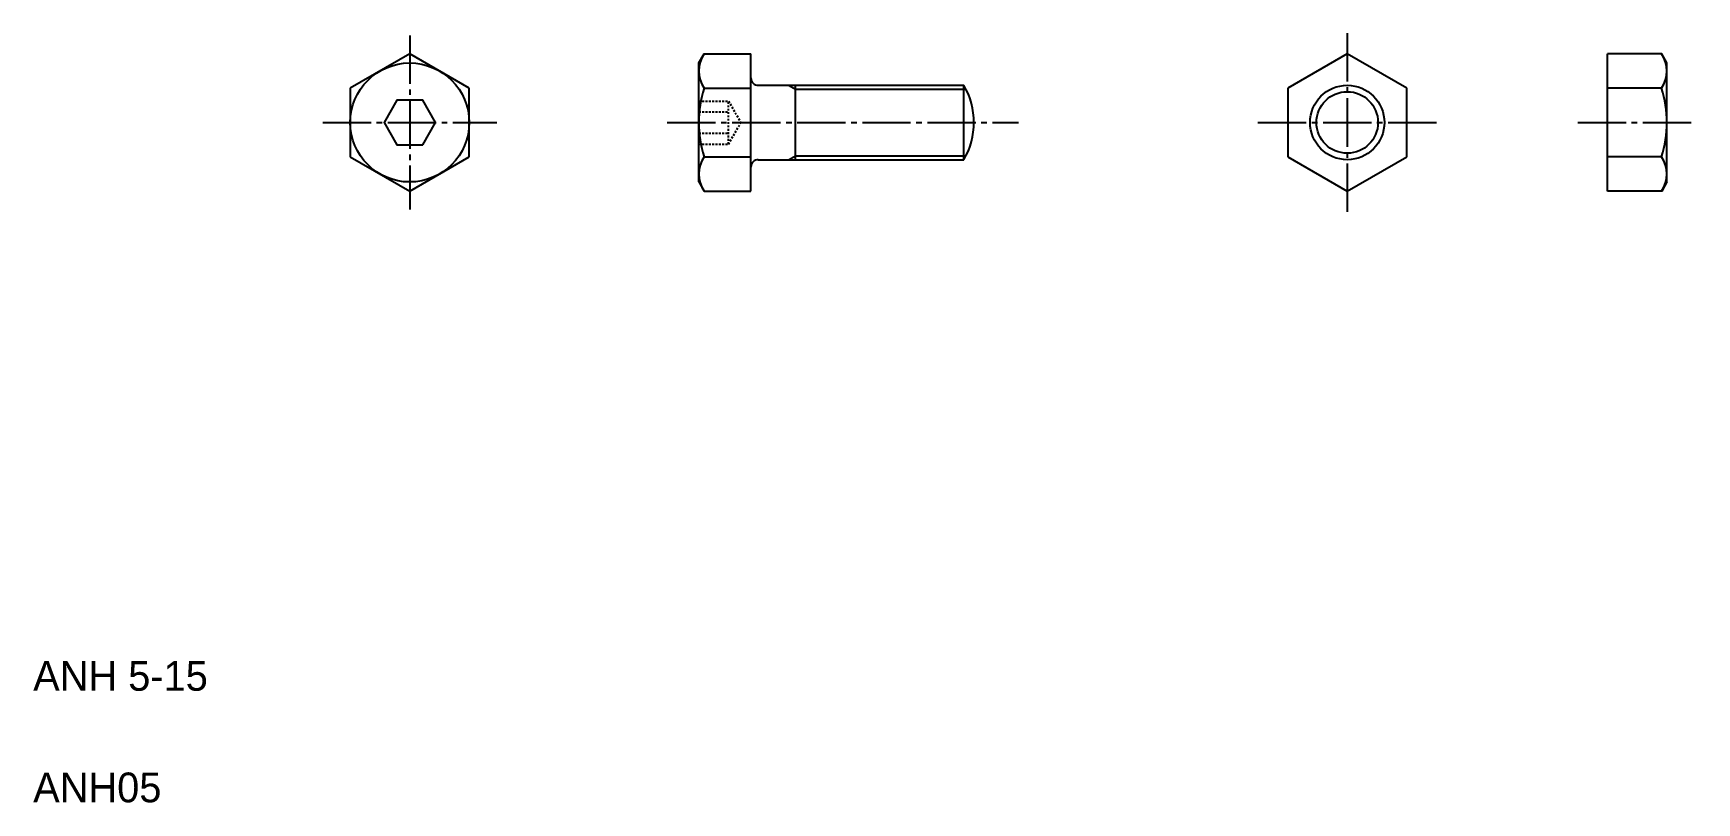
# Model space of a CAD drawing. Extents: x 5 to 117, y 5 to 57.
import ezdxf

# ---------------------------------------------------------------- set-up
doc = ezdxf.new("R2010")
doc.units = 0
doc.header["$LTSCALE"] = 0.25
doc.linetypes.add('CENTER', pattern=[17.5, 13, -1.5, 1.5, -1.5])
doc.linetypes.add('DASHED', pattern=[0.75, 0.5, -0.25])
doc.layers.get('0').update_dxf_attribs({"linetype": 'CONTINUOUS'})
doc.layers.add('CENTER', color=1, linetype='CENTER')

msp = doc.modelspace()

# ---------------------------------------------------------------- linework, layer by layer
at = {"color": 7, "linetype": 'CONTINUOUS'}
for p, q in [((30.32, 55.32), (26.32, 53.01)), ((34.32, 53.01), (30.32, 55.32)), ((50.11, 55.32), (53.26, 55.32)), ((53.26, 46.08), (53.26, 55.32)), ((93.36, 55.32), (89.36, 53.01)), ((97.36, 53.01), (93.36, 55.32)), ((110.86, 46.08), (110.86, 55.32)), ((114.51, 55.32), (110.86, 55.32)), ((49.76, 46.7), (49.76, 54.7)), ((114.86, 46.7), (114.86, 54.7)), ((26.32, 53.01), (26.32, 48.39)), ((34.32, 48.39), (34.32, 53.01)), ((50.11, 53.01), (53.26, 53.01)), ((53.76, 53.2), (67.59, 53.2)), ((56.26, 48.2), (56.26, 53.2)), ((67.59, 48.2), (67.59, 53.2)), ((89.36, 53.01), (89.36, 48.39)), ((97.36, 48.39), (97.36, 53.01)), ((114.51, 53.01), (110.86, 53.01)), ((26.32, 48.39), (30.32, 46.08)), ((30.32, 46.08), (34.32, 48.39)), ((50.11, 48.39), (53.26, 48.39)), ((53.76, 48.2), (67.59, 48.2)), ((89.36, 48.39), (93.36, 46.08)), ((93.36, 46.08), (97.36, 48.39)), ((114.51, 48.39), (110.86, 48.39)), ((50.11, 46.08), (53.26, 46.08)), ((114.51, 46.08), (110.86, 46.08))]:
    msp.add_line(p, q, dxfattribs=at)
for p, q in [((49.76, 54.7), (50.11, 55.32)), ((114.86, 54.7), (114.51, 55.32)), ((57.21, 53.2), (57.21, 53.2)), ((60.67, 53.2), (60.67, 53.2)), ((49.76, 46.7), (50.11, 46.08)), ((114.86, 46.7), (114.51, 46.08))]:
    msp.add_line(p, q)
at = {"color": 3, "linetype": 'CONTINUOUS'}
for p, q in [((55.79, 53.2), (56.26, 52.93)), ((56.26, 52.93), (67.73, 52.93)), ((55.79, 48.2), (56.26, 48.47)), ((56.26, 48.47), (67.73, 48.47))]:
    msp.add_line(p, q, dxfattribs=at)
at = {"color": 3, "linetype": 'DASHED'}
for p, q in [((49.76, 52.14), (51.76, 52.14)), ((51.76, 49.25), (51.76, 52.14)), ((51.76, 52.14), (52.59, 50.7)), ((49.76, 51.42), (51.76, 51.42)), ((51.76, 49.25), (52.59, 50.7)), ((49.76, 49.98), (51.76, 49.98)), ((49.76, 49.25), (51.76, 49.25))]:
    msp.add_line(p, q, dxfattribs=at)
at = {"color": 7, "linetype": 'CONTINUOUS'}
msp.add_lwpolyline([(31.19, 49.2), (32.06, 50.7), (31.19, 52.2), (29.46, 52.2), (28.59, 50.7), (29.46, 49.2)], close=True, dxfattribs=at)
for centre, radius in [((30.32, 50.7), 4), ((93.36, 50.7), 2.07)]:
    msp.add_circle(centre, radius, dxfattribs=at)
at = {"color": 3, "linetype": 'CONTINUOUS'}
msp.add_circle((93.36, 50.7), 2.5, dxfattribs=at)
for centre, radius, start, end in [((51.8, 54.16), 2.04, 145.6158, 214.3842), ((112.82, 54.16), 2.04, 325.6158, 34.3842), ((57.4, 50.7), 7.64, 162.412, 197.588), ((107.22, 50.7), 7.64, 342.412, 17.588), ((51.8, 47.23), 2.04, 145.6158, 214.3842), ((112.82, 47.23), 2.04, 325.6158, 34.3842)]:
    msp.add_arc(centre, radius, start, end)
at = {"color": 7, "linetype": 'CONTINUOUS'}
for centre, radius, start, end in [((53.76, 53.7), 0.5, 180, 270), ((63.26, 50.7), 5, 330, 30), ((53.76, 47.7), 0.5, 90, 180)]:
    msp.add_arc(centre, radius, start, end, dxfattribs=at)
at = {"layer": 'CENTER', "color": 1, "linetype": 'CENTER'}
for p, q in [((30.32, 56.55), (30.32, 44.85)), ((93.36, 56.7), (93.36, 44.7)), ((24.47, 50.7), (36.17, 50.7)), ((47.63, 50.7), (71.26, 50.7)), ((87.36, 50.7), (99.36, 50.7)), ((108.86, 50.7), (116.86, 50.7))]:
    msp.add_line(p, q, dxfattribs=at)

# ---------------------------------------------------------------- texts
for s, p in [('ANH 5-15', (5, 12.5)), ('ANH05', (5, 5))]:
    msp.add_text(s, height=2).set_placement(p)

doc.saveas('drawing.dxf')
